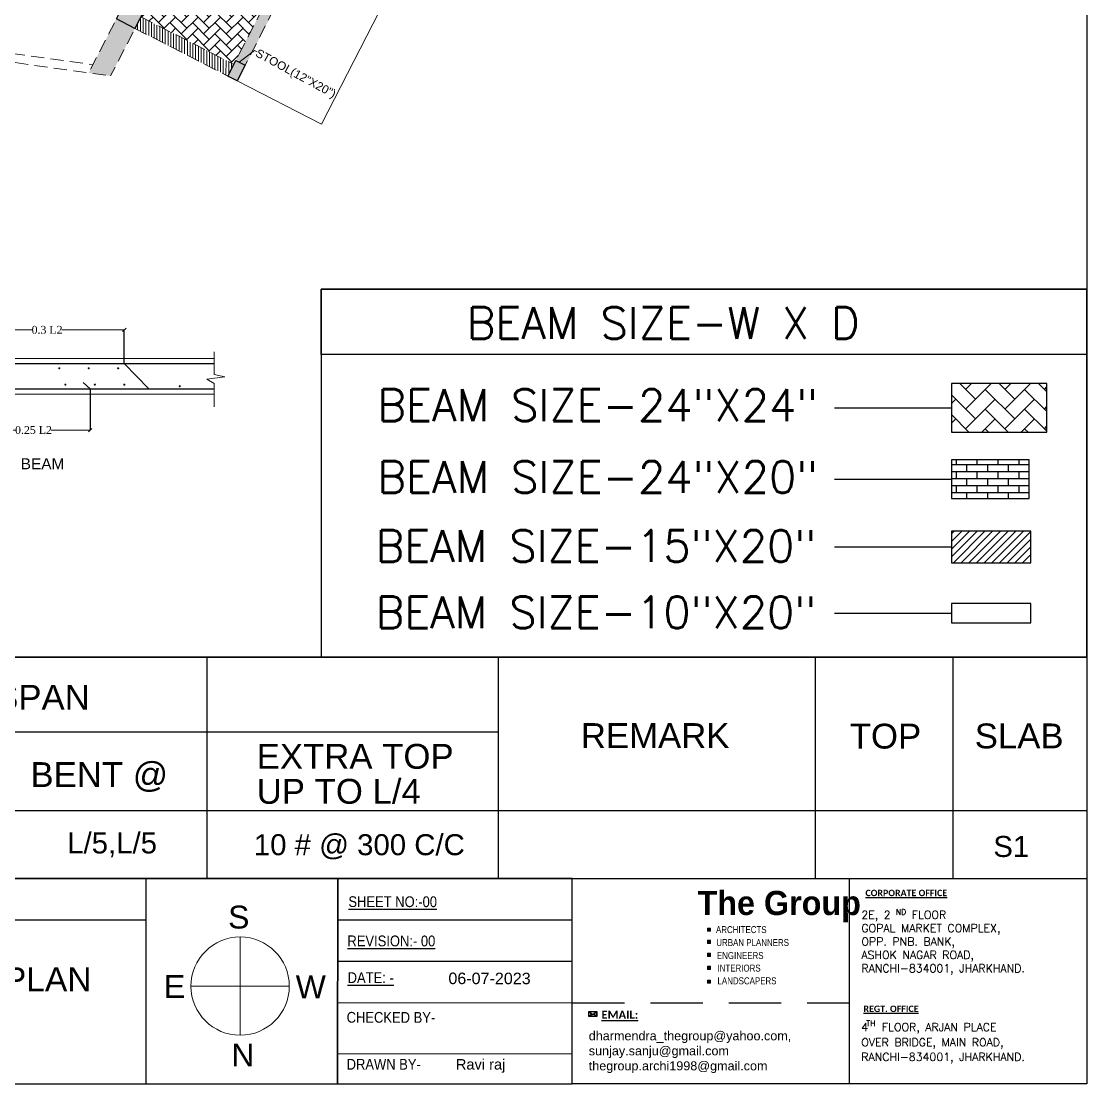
# Model space of a CAD drawing. Header units: inches. Extents: x -13956017 to 293115509, y -946740 to -305538.
# Drawn here: x 1190181 to 1191406, y -922016 to -920794 of the extents above; entities that cross this region are included whole.
import ezdxf
from ezdxf.enums import TextEntityAlignment as Align

# ---------------------------------------------------------------- set-up
doc = ezdxf.new("R2010")
doc.units = ezdxf.units.IN
doc.header["$LTSCALE"] = 6
doc.header["$PDMODE"] = 2
for name, pattern in [('CONTINOUS', [2000000, 1000000, 1000000]), ('DASHED', [0.75, 0.5, -0.25]), ('DASHED2', [0.375, 0.25, -0.125])]:
    doc.linetypes.add(name, pattern=pattern)
for name, color, linetype in [('A-CUTOUT', 3, 'CONTINOUS'), ('COLL SIZE', 160, 'Continuous'), ('DIM', 7, 'Continuous'), ('door', 5, 'Continuous'), ('FITTING', 24, 'Continuous'), ('FOUNDATION DIM', 4, 'Continuous'), ('Plot Boundary', 245, 'Continuous'), ('RE', 7, 'Continuous'), ('S_text', 7, 'Continuous'), ('WAL', 7, 'Continuous')]:
    doc.layers.add(name, color=color, linetype=linetype)
for name, color, linetype, lineweight in [('BEAM', 240, 'Continuous', 40), ('column', 240, 'Continuous', 25), ('DIM 1', 10, 'Continuous', 15), ('GRID', 8, 'Continuous', 15), ('line2', 2, 'Continuous', 9), ('plan', 7, 'Continuous', 5), ('REINF', 5, 'Continuous', 30), ('TEX', 250, 'Continuous', 30), ('v.b', 200, 'Continuous', 5), ('W', 250, 'Continuous', 5), ('wall', 7, 'Continuous', 30), ('wall high', 7, 'Continuous', 30)]:
    doc.layers.add(name, color=color, linetype=linetype, lineweight=lineweight)
doc.styles.add('A', font='arial.ttf')
doc.styles.add('ARI', font='arial.ttf')
doc.styles.add('IQ', font='ARIALN.TTF')
doc.styles.add('ISOCP', font='arial.ttf', dxfattribs={"height": 12})
doc.styles.add('ROMANS', font='romans.shx')
doc.styles.add('style1', font='arial.ttf')
doc.styles.add('style2', font='eurr____.ttf')
doc.styles.add('style3', font='times.ttf')
doc.styles.add('style4', font='arial.ttf')
doc.dimstyles.new('Copy(2) of AA', dxfattribs={"dimtxt": 12, "dimasz": 4, "dimexe": 0.18, "dimexo": 0, "dimgap": 0.09, "dimtad": 0, "dimdec": 0, "dimzin": 0, "dimdsep": 46, "dimlunit": 3, "dimtxsty": 'ARI', "dimblk": 'OBLIQUE', "dimcen": 0.09, "dimclrd": 7, "dimclre": 7, "dimclrt": 7, "dimadec": 0, "dimazin": 0, "dimtfac": 1, "dimtdec": 0, "dimtofl": 0, "dimtmove": 0, "dimatfit": 3, "dimfxl": 1, "dimtolj": 1, "dimtzin": 0, "dimlwd": 5, "dimlwe": 5, "dimarcsym": 0})
doc.dimstyles.new('DIM-2', dxfattribs={"dimscale": 0, "dimtxt": 9, "dimasz": 4, "dimexe": 0, "dimexo": 0, "dimgap": 0, "dimtad": 0, "dimdec": 0, "dimzin": 9, "dimdsep": 46, "dimlunit": 3, "dimtxsty": 'style3', "dimblk": 'OBLIQUE', "dimcen": 0.09, "dimclrd": 1, "dimclre": 1, "dimclrt": 3, "dimadec": 1, "dimazin": 0, "dimtm": 1e-09, "dimtfac": 1, "dimtdec": 0, "dimtmove": 0, "dimatfit": 3, "dimfxl": 1, "dimtolj": 1, "dimtzin": 0, "dimlwd": -1, "dimarcsym": 0})

# ---------------------------------------------------------------- blocks, each defined once
blk = doc.blocks.new('_Oblique')
at = {"layer": 'DIM', "color": 0, "lineweight": -2}
blk.add_line((-0.5, -0.5), (0.5, 0.5), dxfattribs=at)
blk = doc.blocks.new('*D377')
at = {"layer": 'Defpoints', "color": 0, "linetype": 'Continuous', "transparency": 16777216}
for p in [(1190260.203703468, -921216.6251827751), (1190062.935835752, -921222.7599894144), (1190260.203703468, -921264.2097718075)]:
    blk.add_point(p, dxfattribs=at)
at = {"layer": 'GRID', "color": 1, "linetype": 'Continuous', "lineweight": -2, "transparency": 16777216}
for p, q in [((1190260.203703468, -921216.6251827751), (1190260.203703468, -921264.2097718075)), ((1190062.935835752, -921222.7599894144), (1190062.935835752, -921264.2097718075))]:
    blk.add_line(p, q, dxfattribs=at)
at = {"layer": 'GRID', "color": 1, "linetype": 'Continuous', "transparency": 16777216}
for p, q in [((1190062.935835752, -921264.2097718075), (1190174.861591645, -921264.2097718075)), ((1190260.203703468, -921264.2097718075), (1190215.170171313, -921264.2097718075))]:
    blk.add_line(p, q, dxfattribs=at)
at = {"layer": 'GRID', "color": 1, "linetype": 'Continuous', "transparency": 16777216, "xscale": 4, "yscale": 4, "zscale": 4, "rotation": 180}
blk.add_blockref('_Oblique', (1190062.935835752, -921264.2097718075), dxfattribs=at)
at = {"layer": 'GRID', "color": 1, "linetype": 'Continuous', "transparency": 16777216, "xscale": 4, "yscale": 4, "zscale": 4}
blk.add_blockref('_Oblique', (1190260.203703468, -921264.2097718075), dxfattribs=at)
at = {"layer": 'GRID', "color": 3, "linetype": 'Continuous', "transparency": 16777216, "insert": (1190195.015881479, -921264.2097718075), "char_height": 9, "attachment_point": 5, "style": 'style3'}
blk.add_mtext('\\A1;{\\C3;0.25 L2}', dxfattribs=at)
blk = doc.blocks.new('*D378')
at = {"layer": 'Defpoints', "color": 0, "linetype": 'Continuous', "transparency": 16777216}
for p in [(1190299.391784043, -921148.9623755107), (1190299.391784043, -921187.7639642365), (1190121.838076435, -921222.7599894144)]:
    blk.add_point(p, dxfattribs=at)
at = {"layer": 'GRID', "color": 1, "linetype": 'Continuous', "lineweight": -2, "transparency": 16777216}
for p, q in [((1190121.838076435, -921222.7599894144), (1190121.838076435, -921148.9623755107)), ((1190299.391784043, -921187.7639642365), (1190299.391784043, -921148.9623755107))]:
    blk.add_line(p, q, dxfattribs=at)
at = {"layer": 'GRID', "color": 1, "linetype": 'Continuous', "transparency": 16777216}
for p, q in [((1190121.838076435, -921148.9623755107), (1190193.782918703, -921148.9623755107)), ((1190299.391784043, -921148.9623755107), (1190227.446941775, -921148.9623755107))]:
    blk.add_line(p, q, dxfattribs=at)
at = {"layer": 'GRID', "color": 1, "linetype": 'Continuous', "transparency": 16777216, "xscale": 4, "yscale": 4, "zscale": 4, "rotation": 180}
blk.add_blockref('_Oblique', (1190121.838076435, -921148.9623755107), dxfattribs=at)
at = {"layer": 'GRID', "color": 1, "linetype": 'Continuous', "transparency": 16777216, "xscale": 4, "yscale": 4, "zscale": 4}
blk.add_blockref('_Oblique', (1190299.391784043, -921148.9623755107), dxfattribs=at)
at = {"layer": 'GRID', "color": 3, "linetype": 'Continuous', "transparency": 16777216, "insert": (1190210.614930239, -921148.9623755107), "char_height": 9, "attachment_point": 5, "style": 'style3'}
blk.add_mtext('\\A1;0.3 L2', dxfattribs=at)

msp = doc.modelspace()

# ---------------------------------------------------------------- hatches: boundary and pattern name
at = {"layer": 'A-CUTOUT', "ltscale": 0.3}
h = msp.add_hatch(dxfattribs=at)
h.set_pattern_fill('AR-BRSTD', color=256, scale=3)
h.set_pattern_definition([(0, (622996.0529985315, -415376.7201147443), (0, 8.001), []), (90, (622996.0529985315, -415376.7201147443), (-12, 8.001000000000001), [8.001, -8.001])])
h.paths.add_polyline_path([(1191250.450604456, -921342.8286467617), (1191339.817178001, -921342.8286467617), (1191339.817178001, -921298.2320137706), (1191250.450604456, -921298.2320137706)])
at = {"layer": 'COLL SIZE', "lineweight": 25, "ltscale": 100}
h = msp.add_hatch(color=256, dxfattribs=at)
h.dxf.hatch_style = 1
h.paths.add_polyline_path([(1190418.470085484, -920856.9966078028), (1190427.606956321, -920839.205668323), (1190438.28525246, -920844.683661844), (1190429.147107499, -920862.4739476945)])
at = {"layer": 'column', "ltscale": 10}
h = msp.add_hatch(color=256, dxfattribs=at)
h.dxf.hatch_style = 1
h.paths.add_polyline_path([(1190301.319808993, -920769.9082830705), (1190322.667300069, -920780.8757178092), (1190311.69986533, -920802.2232088855), (1190290.352374254, -920791.2557741466)])
at = {"layer": 'door', "lineweight": 0, "ltscale": 0.3}
h = msp.add_hatch(dxfattribs=at)
h.set_pattern_fill('AR-HBONE', color=256, scale=0.08)
h.set_pattern_definition([(45, (50177.48154841177, -18136.74819476786), (0, 11.49472783496852), [24.384, -8.128]), (135, (50183.22890841169, -18131.00083476782), (1.13686837721616e-15, 11.49472783496852), [24.384, -8.128])])
h.paths.add_polyline_path([(1190333.067860134, -920760.6316162086), (1190812.546051739, -919827.354449739), (1190791.19856066, -919816.3870149987), (1190258.406482222, -920853.4366451805), (1190283.57814376, -920856.9605485231)])
at = {"layer": 'door', "ltscale": 0.3}
h = msp.add_hatch(dxfattribs=at)
h.set_pattern_fill('AR-HBONE', color=256, scale=4)
h.set_pattern_definition([(45, (622865.8657153315, -415652.9806609703), (1.77635683940025e-15, 22.62741699796952), [48, -16]), (135, (622877.1794238315, -415641.6669524703), (1.77635683940025e-15, 22.62741699796952), [48, -16])])
h.paths.add_polyline_path([(1191250.450604456, -921266.443189307), (1191359.944171463, -921266.443189307), (1191359.944171463, -921210.5807142246), (1191250.450604456, -921210.5807142246)])
at = {"layer": 'FITTING', "lineweight": 0, "ltscale": 0.3}
h = msp.add_hatch(dxfattribs=at)
h.set_pattern_fill('ANSI31', color=256, angle=45)
h.set_pattern_definition([(90, (58446.26780474838, -19119.74842225644), (-3.175, 0), [])])
h.paths.add_polyline_path([(1190327.063921056, -920793.46393486), (1190425.32473177, -920843.6544267004), (1190418.468811356, -920856.9959541721), (1190311.536938525, -920802.3485188569), (1190318.391147954, -920789.00718564)])
at = {"layer": 'FITTING', "ltscale": 0.3}
h = msp.add_hatch(dxfattribs=at)
h.set_pattern_fill('ANSI31', color=256, scale=50)
h.set_pattern_definition([(45, (491263.3685961113, -384251.8760931195), (-4.419417382415921, 4.419417382415922), [])])
h.paths.add_polyline_path([(1191250.450604456, -921416.7511506216), (1191341.618091139, -921416.7511506216), (1191341.618091139, -921380.441072298), (1191250.450604456, -921380.441072298)])
at = {"layer": 'Plot Boundary', "ltscale": 10}
h = msp.add_hatch(dxfattribs=at)
h.set_pattern_fill('AR-CONC', color=250, scale=0.06)
h.set_pattern_definition([(49.99999999999999, (-10176.22686356888, -16103.07858470432), (10.93108013976024, -0.9563451323341852), [1.143, -12.573]), (355, (-10176.22686356888, -16103.07858470432), (-2.11460528549816, 11.46341071434211), [0.9144, -10.0584350502]), (100.4514447, (-10175.31594314892, -16103.15827991429), (8.816474825421196, 10.50706511473171), [0.9714005279999998, -10.685414676]), (46.18420000000001, (-10176.22686356888, -16100.03058470436), (16.26474245352779, -2.522539675963629), [1.7145, -18.8595]), (96.63555760999994, (-10174.87146956893, -16100.2407947043), (14.24424804309018, 14.84556747586329), [1.4571013884, -16.0281364896]), (351.1841511700001, (-10176.22686356888, -16100.03058470436), (14.24424804389862, 14.84556747513196), [1.3715980242, -15.0875839152]), (21, (-10174.70286356891, -16100.79258470435), (9.096863476147949, -6.135911891225256), [1.143, -12.573]), (326.0000000000001, (-10174.70286356891, -16100.79258470435), (3.708121700858824, 11.05127796733916), [0.9144, -10.0584]), (71.45144499999999, (-10173.94479161291, -16101.30391069828), (12.80498515672297, 4.915366133154314), [0.971400528, -10.685396256]), (37.50000000000001, (-10176.22686356888, -16103.07858470432), (0.185316195035509, 5.073302332389186), [0, -9.93648, 0, -10.2108, 0, -10.0965]), (7.499999999999999, (-10176.22686356888, -16103.07858470432), (4.009179750618345, 6.010834489087171), [0, -5.821679999999999, 0, -9.70788, 0, -3.8481]), (327.5, (-10179.62538356893, -16103.07858470432), (8.135435710012283, -0.3437246395604066), [0, -3.81, 0, -11.8872, 0, -15.7734]), (317.5, (-10181.1493835689, -16103.07858470432), (8.887750883161083, 1.525589461999982), [0, -4.952999999999999, 0, -7.89432, 0, -11.2014])])
h.paths.add_polyline_path([(1190714.482478788, -918936.8494889308), (1191064.731037728, -919284.5665465308), (1191070.149885615, -919290.3553034422), (1191077.160927686, -919297.932589854), (1191083.430693316, -919304.8746629533), (1191091.748689635, -919315.8179272668), (1191095.800572734, -919321.7169380706), (1191102.198800312, -919331.9769907633), (1191108.301134051, -919343.1328646728), (1191114.28411799, -919355.8773618827), (1191118.569837007, -919366.6087137954), (1191121.601441092, -919375.4023102828), (1191124.595118697, -919385.5747194455), (1191128.592856934, -919403.4844003771), (1191130.441921342, -919415.8273582832), (1191131.089509673, -919421.9190179204), (1191131.81665795, -919432.7964168037), (1191131.987563999, -919444.6470759601), (1191131.431471954, -919457.6447426219), (1191130.225536309, -919469.6204070087), (1191128.600387501, -919480.1855308001), (1191123.782641561, -919501.0859960109), (1191120.357646775, -919512.066679259), (1191115.345275326, -919525.3266224416), (1191106.588343941, -919543.8704281526), (1191093.337928951, -919568.7132296042), (1190429.43970632, -920862.8552910829), (1190418.468811356, -920856.9959541721), (1191095.991109518, -919538.2402751732), (1191104.132777695, -919521.0365786934), (1191108.176416302, -919510.5596956296), (1191111.852352624, -919499.1564736733), (1191114.725694458, -919488.1311710051), (1191117.901215345, -919471.1840659423), (1191119.503230918, -919456.2122667595), (1191119.979732936, -919438.6036837375), (1191117.485301143, -919409.7764333419), (1191112.600037868, -919387.1953596761), (1191102.768608626, -919359.4855506943), (1191095.95595524, -919345.4055425159), (1191087.658372803, -919331.2038079206), (1191075.423478782, -919314.0688426809), (1191073.0987799, -919311.1961077963), (1190706.056444991, -918945.393700876)])
at = {"layer": 'WAL', "lineweight": 0}
h = msp.add_hatch(color=84, dxfattribs=at)
h.dxf.hatch_style = 1
h.paths.add_polyline_path([(1190973.353276641, -921840.5394188378), (1190969.761304667, -921840.5394188378), (1190969.761304667, -921836.9474468643), (1190973.353276641, -921836.9474468643)])
h = msp.add_hatch(color=1, dxfattribs=at)
h.dxf.hatch_style = 1
h.paths.add_polyline_path([(1190973.353276641, -921854.4952159785), (1190969.761304667, -921854.4952159785), (1190969.761304667, -921850.903244005), (1190973.353276641, -921850.903244005)])
h = msp.add_hatch(color=5, dxfattribs=at)
h.dxf.hatch_style = 1
h.paths.add_polyline_path([(1190973.353276641, -921869.5140992271), (1190969.761304667, -921869.5140992271), (1190969.761304667, -921865.9221272528), (1190973.353276641, -921865.9221272528)])
at = {"layer": 'WAL', "lineweight": 0, "true_color": 0xe0e000}
h = msp.add_hatch(color=52, dxfattribs=at)
h.dxf.hatch_style = 1
h.paths.add_polyline_path([(1190973.353276641, -921884.5079697551), (1190969.761304667, -921884.5079697551), (1190969.761304667, -921880.9159977827), (1190973.353276641, -921880.9159977827)])
at = {"layer": 'WAL', "lineweight": 30}
h = msp.add_hatch(color=7, dxfattribs=at)
h.dxf.hatch_style = 1
h.paths.add_polyline_path([(1190973.353276641, -921900.3974553702), (1190969.761304667, -921900.3974553702), (1190969.761304667, -921896.8054833957), (1190973.353276641, -921896.8054833957)])
at = {"layer": 'wall', "lineweight": 5, "ltscale": 6}
h = msp.add_hatch(dxfattribs=at)
h.set_pattern_fill('AR-HBONE', color=252, scale=0.09)
h.set_pattern_definition([(45, (-10176.22686356888, -16103.07858470432), (0, 12.93156881433958), [27.432, -9.143999999999998]), (135, (-10169.76108356891, -16096.61280470435), (1.27897692436818e-15, 12.93156881433958), [27.432, -9.143999999999998])])
edge = h.paths.add_edge_path()
edge.add_line((1190738.514593547, -919971.4493600536), (1190845.260855931, -920026.270906316))
edge.add_line((1190845.260855931, -920026.270906316), (1190425.324731773, -920843.654426702))
edge.add_line((1190425.324731773, -920843.654426702), (1190318.552588988, -920788.8847714156))
edge.add_line((1190318.552588988, -920788.8847714156), (1190738.519265061, -919971.4517591973))
h.paths.add_polyline_path([(1190636.864346949, -920316.76205796), (1190709.03619823, -920190.6749761588), (1190690.85021562, -920180.2653765903), (1190618.678364339, -920306.3524583917)], flags=24)
h.paths.add_polyline_path([(1190463.462840141, -920654.2794019104), (1190535.634691422, -920528.1923201091), (1190517.448708813, -920517.7827205407), (1190445.276857532, -920643.869802342)], flags=24)

# ---------------------------------------------------------------- linework, layer by layer
for p, q in [((1188493.907627664, -921525.5266401342, 2838.687806789309), (1191405.785126737, -921525.5266401356, 2838.687806789309)), ((1190394.464399422, -921525.5266401352, 2838.687806789309), (1190394.464399422, -921779.7737511143, 2838.687806789309)), ((1190561.030540724, -921525.5266401349, 2838.687806789309), (1191084.768047785, -921525.526640135, 2838.687806789309)), ((1190729.223217716, -921525.5266401352, 2838.687806789309), (1190729.223217716, -921779.7737511143, 2838.687806789309)), ((1190997.415259756, -921525.5266401351, 2838.687806789309), (1191160.61058207, -921525.5266401354, 2838.687806789309)), ((1191093.796891661, -921525.5266401354, 2838.687806789309), (1191093.79689166, -921779.7737511145, 2838.687806789309)), ((1191251.737045077, -921525.5266401356, 2838.687806789309), (1191251.737045077, -921779.7737511146, 2838.687806789309)), ((1191251.737045077, -921525.5266401356, 2838.687806789309), (1191251.737045077, -921779.7737511146, 2838.687806789309)), ((1191405.785126737, -921525.5266401356, 2838.687806789309), (1191405.785126736, -921779.7737511147, 2838.687806789309)), ((1191405.785126737, -921525.5266401356, 2838.687806789309), (1191405.785126736, -921779.7737511147, 2838.687806789309)), ((1188837.032098654, -921611.307757882, 2838.687806789309), (1190729.223217716, -921611.307757883, 2838.687806789309)), ((1190394.464399422, -921616.1576857104, 2838.687806789309), (1190394.464399422, -921779.7737511143, 2838.687806789309)), ((1191093.796891661, -921616.1576857105, 2838.687806789309), (1191093.79689166, -921779.7737511145, 2838.687806789309)), ((1191251.737045077, -921616.1576857106, 2838.687806789309), (1191251.737045077, -921779.7737511146, 2838.687806789309)), ((1191251.737045077, -921616.1576857106, 2838.687806789309), (1191251.737045077, -921779.7737511146, 2838.687806789309)), ((1191405.785126737, -921616.1576857106, 2838.687806789309), (1191405.785126737, -921779.7737511146, 2838.687806789309)), ((1188493.907627664, -921701.7695268327, 2838.687806789309), (1191405.785126736, -921701.7695268343, 2838.687806789309)), ((1188493.907627664, -921779.7737511132, 2838.687806789309), (1191405.785126736, -921779.7737511146, 2838.687806789309))]:
    msp.add_line(p, q)
at = {"layer": 'BEAM', "color": 5, "const_width": 1.219417940182697}
for points in [[(1190224.049264338, -921193.0843835296, 1), (1190225.268682286, -921193.0843835296, 1)], [(1190257.901613554, -921193.0843835296, 1), (1190259.121031508, -921193.0843835296, 1)], [(1190291.75283199, -921193.0843835296, 1), (1190292.972249944, -921193.0843835296, 1)], [(1190231.110679364, -921211.9177929654, 1), (1190232.330097312, -921211.9177929654, 1)], [(1190264.963028524, -921211.9177929654, 1), (1190266.182446534, -921211.9177929654, 1)], [(1190298.815377738, -921211.9177929654, 1), (1190300.034795686, -921211.9177929654, 1)], [(1190362.541507257, -921213.7469003741, 1), (1190363.760925086, -921213.7469003741, 1)]]:
    msp.add_lwpolyline(points, format="xyb", close=True, dxfattribs=at)
at = {"layer": 'COLL SIZE', "lineweight": 25, "ltscale": 100, "elevation": 1220.267386838399}
msp.add_lwpolyline([(1190418.470085484, -920856.9966078028), (1190427.606956321, -920839.205668323), (1190438.28525246, -920844.683661844), (1190429.147107499, -920862.4739476945), (1190418.470085484, -920856.9966078028)], dxfattribs=at)
at = {"layer": 'column', "ltscale": 10, "elevation": -11992.00499353713}
msp.add_lwpolyline([(1190301.319808993, -920769.9082830705), (1190322.667300069, -920780.8757178092), (1190311.69986533, -920802.2232088855), (1190290.352374254, -920791.2557741466), (1190301.319808993, -920769.9082830705)], dxfattribs=at)
at = {"layer": 'DIM 1', "ltscale": 0.3}
msp.add_lwpolyline([(1190402.904951746, -921174.2964645596), (1190402.904951746, -921200.1117182523), (1190414.820295899, -921202.9390021972), (1190394.202740757, -921205.7718623476), (1190402.904951746, -921210.6649613837), (1190402.904951746, -921237.3561862372)], dxfattribs=at)
at = {"layer": 'line2'}
for p, q in [((1189405.549751004, -921182.0359027348), (1190402.904951746, -921182.0359027348)), ((1190121.838076435, -921222.7599894144), (1190402.904951746, -921222.7599894144))]:
    msp.add_line(p, q, dxfattribs=at)
at = {"layer": 'plan', "ltscale": 0.6}
for p, q in [((1190007.528844711, -921779.7720306093, 2838.687806789309), (1190979.167612847, -921779.7721233546, 2838.687806789309)), ((1190234.401839453, -921779.7732708688, 2838.687806789309), (1190789.520292345, -921779.7733163441, 2838.687806789309)), ((1190502.755561892, -921779.7732708688, 2838.687806789309), (1190979.167688079, -921779.7733163441, 2838.687806789309))]:
    msp.add_line(p, q, dxfattribs=at)
at = {"layer": 'RE', "color": 7, "linetype": 'Continuous', "lineweight": 25, "ltscale": 75}
for p, q in [((1190641.199433309, -921525.5266401342, 2838.687806789309), (1191405.785126737, -921525.5266401342, 2838.687806789309)), ((1190657.72903658, -921779.7720864353, 2838.687806789309), (1191405.785126736, -921779.7720864353, 2838.687806789309))]:
    msp.add_line(p, q, dxfattribs=at)
at = {"layer": 'REINF', "ltscale": 30}
for p, q in [((1189872.853479385, -921187.7639642365), (1190299.391784043, -921187.7639642365)), ((1190327.499414373, -921216.6251827751), (1190299.391784043, -921187.7639642365)), ((1189412.498379425, -921216.6251827751), (1190402.904951746, -921216.6251827751)), ((1190260.203703468, -921216.6251827751), (1190252.045470097, -921209.4098781352))]:
    msp.add_line(p, q, dxfattribs=at)
msp.add_lwpolyline([(1190299.391784043, -921187.7639642365), (1190402.904951746, -921187.7639642365)], dxfattribs=at)
at = {"layer": 'S_text', "lineweight": 15}
for p, q in [((1190432.54200197, -921847.1604709368, 2838.687806789309), (1190432.542001914, -921960.2001797485, 2838.687806789309)), ((1190489.061856349, -921903.6803253725, 2838.687806789309), (1190376.022147536, -921903.680325316, 2838.687806789309)), ((1190378.281578614, -921903.680325316, 2838.687806789309), (1190489.061856349, -921903.6803253725, 2838.687806789309))]:
    msp.add_line(p, q, dxfattribs=at)
msp.add_circle((1190432.542001941, -921903.6803253441, 2838.687806789309), 56.51985440560779, dxfattribs=at)
at = {"layer": 'TEX', "lineweight": 25, "ltscale": 0.3}
for p, q in [((1191115.983906889, -921238.5119517657, 2838.687806789309), (1191250.450604456, -921238.5119517657, 2838.687806789309)), ((1191115.983906889, -921320.5303302661, 2838.687806789309), (1191250.450604456, -921320.5303302661, 2838.687806789309)), ((1191115.983906889, -921398.5961114597, 2838.687806789309), (1191250.450604456, -921398.5961114597, 2838.687806789309)), ((1191115.983906889, -921474.7993203271, 2838.687806789309), (1191250.450604456, -921474.7993203271, 2838.687806789309))]:
    msp.add_line(p, q, dxfattribs=at)
at = {"layer": 'TEX', "lineweight": 25, "ltscale": 0.3, "elevation": 2838.687806789309}
for points in [[(1188493.907627664, -918352.889475228), (1191405.785126737, -918352.889475228), (1191405.785126737, -921525.5266401342), (1188493.907627664, -921525.5266401342)], [(1190525.701534715, -921525.5266354845), (1191405.785126737, -921525.5266354845), (1191405.785126737, -921102.1449941464), (1190525.701534715, -921102.1449941464)], [(1190525.701534715, -921102.1449941464), (1191405.785126737, -921102.1449941464), (1191405.785126737, -921177.2322105087), (1190525.701534715, -921177.2322105087)], [(1191250.450604456, -921266.443189307), (1191359.944171463, -921266.443189307), (1191359.944171463, -921210.5807142246), (1191250.450604456, -921210.5807142246)], [(1191250.450604456, -921342.8286467617), (1191339.817178001, -921342.8286467617), (1191339.817178001, -921298.2320137706), (1191250.450604456, -921298.2320137706)], [(1191250.450604456, -921416.7511506216), (1191341.618091139, -921416.7511506216), (1191341.618091139, -921380.441072298), (1191250.450604456, -921380.441072298)], [(1191250.450604456, -921486.0714663984), (1191341.618091139, -921486.0714663984), (1191341.618091139, -921463.5271742558), (1191250.450604456, -921463.5271742558)]]:
    msp.add_lwpolyline(points, close=True, dxfattribs=at)
at = {"layer": 'v.b', "linetype": 'DASHED2', "ltscale": 10}
for p, q in [((1191095.991109518, -919538.2402751732, -15704.63149317339), (1190418.470085484, -920856.9966078028, 1109.33398803757)), ((1191109.287066092, -919538.6200071506, -15704.63149317339), (1190429.147107499, -920862.4739476945, 1220.267386838399)), ((1190802.1659954, -919795.03952392, -4053.763878053214), (1190258.406482222, -920853.4366451805, -7760.894709097371)), ((1190823.513486476, -919806.0069586588, -4053.763878053214), (1190283.57814376, -920856.9605485231, -7734.823072870222)), ((1189412.445782424, -920724.9089743071, -5237.964883835296), (1190263.246077758, -920844.0166463406, -7727.900318403905)), ((1189394.119062345, -920732.4408450703, -5184.196630969464), (1190283.57814376, -920856.9605485231, -7734.823072870222)), ((1190318.55451162, -920788.8810277845, -0.01323802158094622), (1190425.32473177, -920843.6544267004, 1109.32074995534)), ((1190311.698591206, -920802.2225552562, -0.01323802158094622), (1190418.468811356, -920856.9959541721, 1109.32074995534))]:
    msp.add_line(p, q, dxfattribs=at)
at = {"layer": 'W', "ltscale": 10}
for p in [(1191345.842549081, -919316.7024740069, -17678.62348346139), (1190429.11576199, -920862.5349716288, 1220.267386838399)]:
    msp.add_line(p, (1190526.098707215, -920912.2874732099, -7542.865750157065), dxfattribs=at)
at = {"layer": 'W', "lineweight": 5, "ltscale": 20}
msp.add_line((1190525.703657825, -921525.5280913967, 2838.687806789309), (1191308.356787358, -921525.5238638703, 2838.687806789309), dxfattribs=at)
at = {"layer": 'WAL'}
for p, q in [((1190833.583301428, -921933.0310490845, 2838.687806789309), (1190837.986989997, -921936.188483993, 2838.687806789309)), ((1190833.583301428, -921933.3427105554, 2838.687806789309), (1190836.956597555, -921935.7613563733, 2838.687806789309)), ((1190833.583301428, -921938.2672828467, 2838.687806789309), (1190836.956597555, -921935.7613563733, 2838.687806789309)), ((1190833.701763643, -921938.4948057262, 2838.687806789309), (1190837.172729948, -921935.9163228198, 2838.687806789309)), ((1190837.172729948, -921935.9163228198, 2838.687806789309), (1190837.987887785, -921936.5007891768, 2838.687806789309)), ((1190837.986989997, -921936.188483993, 2838.687806789309), (1190842.337637963, -921933.0310490845, 2838.687806789309)), ((1190837.987887785, -921936.5007891768, 2838.687806789309), (1190838.77045582, -921935.932849031, 2838.687806789309)), ((1190842.219175756, -921938.4948057262, 2838.687806789309), (1190838.77045582, -921935.932849031, 2838.687806789309)), ((1190838.985301797, -921935.7769269255, 2838.687806789309), (1190842.337637963, -921933.344005828, 2838.687806789309)), ((1190842.337637963, -921938.2672828467, 2838.687806789309), (1190838.985301797, -921935.7769269255, 2838.687806789309))]:
    msp.add_line(p, q, dxfattribs=at)
at = {"layer": 'WAL', "color": 250, "lineweight": 9, "ltscale": 100, "elevation": 2838.687806789309}
msp.add_lwpolyline([(1188493.904478234, -921779.7720864352), (1191405.785126736, -921779.7720864352), (1191405.785126736, -922015.9271238656), (1188493.904478234, -922015.9271238656)], close=True, dxfattribs=at)
at = {"layer": 'WAL', "color": 84, "lineweight": 0, "elevation": 2838.687806789309}
msp.add_lwpolyline([(1190973.353276641, -921840.5394188387), (1190969.761304667, -921840.5394188387), (1190969.761304667, -921836.9474468648), (1190973.353276641, -921836.9474468648)], close=True, dxfattribs=at)
at = {"layer": 'WAL', "color": 1, "lineweight": 0, "elevation": 2838.687806789309}
msp.add_lwpolyline([(1190973.353276641, -921854.4952159795), (1190969.761304667, -921854.4952159795), (1190969.761304667, -921850.9032440062), (1190973.353276641, -921850.9032440062)], close=True, dxfattribs=at)
at = {"layer": 'WAL', "color": 5, "lineweight": 0, "elevation": 2838.687806789309}
msp.add_lwpolyline([(1190973.353276641, -921869.5140992277), (1190969.761304667, -921869.5140992277), (1190969.761304667, -921865.9221272543), (1190973.353276641, -921865.9221272543)], close=True, dxfattribs=at)
at = {"layer": 'WAL', "color": 52, "lineweight": 0, "true_color": 0xe0e000, "elevation": 2838.687806789309}
msp.add_lwpolyline([(1190973.353276641, -921884.5079697566), (1190969.761304667, -921884.5079697566), (1190969.761304667, -921880.9159977833), (1190973.353276641, -921880.9159977833)], close=True, dxfattribs=at)
at = {"layer": 'WAL', "lineweight": 20, "elevation": 2838.687806789309}
msp.add_lwpolyline([(1190973.353276641, -921900.3974553708), (1190969.761304667, -921900.3974553708), (1190969.761304667, -921896.8054833979), (1190973.353276641, -921896.8054833979)], close=True, dxfattribs=at)
at = {"layer": 'WAL', "elevation": 2838.687806789309}
msp.add_lwpolyline([(1190833.33001736, -921932.7777650129), (1190842.590922045, -921932.7777650129), (1190842.590922045, -921938.748089797), (1190833.33001736, -921938.748089797)], close=True, dxfattribs=at)
for points in [[(1190833.583301428, -921933.0310490845), (1190842.337637963, -921933.0310490845)], [(1190833.583301428, -921938.2672828467), (1190833.583301428, -921933.3427105554)], [(1190842.219175756, -921938.4948057262), (1190833.701763643, -921938.4948057262)], [(1190842.337637963, -921933.344005828), (1190842.337637963, -921938.2672828467)]]:
    msp.add_lwpolyline(points, dxfattribs=at)
at = {"layer": 'wall high', "lineweight": 25}
for p, q in [((1188493.904478235, -921779.7720864352, 2838.687806789309), (1190814.366388306, -921779.7726113697, 2838.687806789309)), ((1188493.904478235, -921779.7720864352, 2838.687806789309), (1190814.36231669, -921779.7726115991, 2838.687806789309)), ((1188493.904478235, -921779.7720864352, 2838.687806789309), (1190814.362332567, -921779.7742762788, 2838.687806789309)), ((1190814.362332567, -921779.7726115991, 2838.687806789309), (1188493.904478235, -921779.7720864352, 2838.687806789309)), ((1188493.904478235, -921779.7737511148, 2838.687806789309), (1190814.362332567, -921779.7742762788, 2838.687806789309)), ((1190544.728093639, -921779.7720745242, 2838.687806789309), (1190544.44896352, -922015.9269586762, 2838.687806789309)), ((1190544.728093422, -921779.7722397147, 2838.687806789309), (1190544.448963301, -922015.9271238656, 2838.687806789309)), ((1190544.448963925, -922015.9266505686, 2838.687806789309), (1190544.728091128, -921779.7739785186, 2838.687806789309)), ((1188676.110588714, -921827.4204865685, 2838.687806789309), (1190324.072740393, -921827.4213989809, 2838.687806789309)), ((1190544.671772856, -921827.421635458, 2838.687806789309), (1190814.580950996, -921827.5002457196, 2838.687806789309)), ((1190544.653995646, -921875.0707420952, 2838.687806789309), (1190814.563173785, -921875.1493523557, 2838.687806789309)), ((1190544.653975459, -921922.7198553571, 2838.687806789309), (1190814.563153599, -921922.7984656171, 2838.687806789309)), ((1190544.665265393, -921981.3360766643, 2838.687806789309), (1190814.425826011, -921981.4146569037, 2838.687806789309)), ((1188493.904478128, -922015.9269731722, 2838.687806789309), (1190814.36233246, -922015.9271238656, 2838.687806789309))]:
    msp.add_line(p, q, dxfattribs=at)
at = {"layer": 'wall high', "linetype": 'DASHED', "lineweight": 25, "ltscale": 20}
msp.add_line((1190814.36320492, -921922.7984071283, 2838.687806789309), (1191133.273914899, -921922.7984071283, 2838.687806789309), dxfattribs=at)
at = {"layer": 'wall high', "lineweight": 25, "elevation": 2838.687806789309}
for points in [[(1188493.904478128, -922015.9269731722), (1190814.358245075, -922015.9275193193), (1190814.366388306, -921779.7726104618), (1188493.904478234, -921779.7737511148)], [(1190544.728090856, -921779.7742088904), (1190324.072740393, -921779.7742088904), (1190324.072740393, -922015.9273918878), (1190544.728090856, -922015.9273918878)], [(1190814.36233246, -921779.7726104618), (1191405.785126736, -921779.7726104618), (1191405.785126736, -922015.9271238656), (1190814.36233246, -922015.9271238656)], [(1191133.273042437, -921779.7726104618), (1191405.785126736, -921779.7726104618), (1191405.785126736, -922015.9271238656), (1191133.273042437, -922015.9271238656)]]:
    msp.add_lwpolyline(points, close=True, dxfattribs=at)
msp.add_lwpolyline([(1190544.448964912, -922015.9259021073), (1190544.728091128, -921779.7739785186)], dxfattribs=at)

# ---------------------------------------------------------------- texts
at = {"style": 'A'}
for s, height, p in [('OTHER SPAN', 28.59370591594897, (1190000.087761414, -921585.7935279396, 2838.687806789309)), ('REMARK', 28.59370591594897, (1190824.25524848, -921629.8712414795, 2838.687806789309)), ('TOP', 28.59370591594897, (1191133.40042796, -921630.4713656511, 2838.687806789309)), ('SLAB', 28.59370591594897, (1191277.090804492, -921630.2517406798, 2838.687806789309)), ('EXTRA TOP', 28.59370591594897, (1190451.627374656, -921653.7368172996, 2838.687806789309)), ('BENT @', 28.59370591594897, (1190191.542800755, -921674.694239955, 2838.687806789309)), ('UP TO L/4', 28.59370591594897, (1190451.627374656, -921693.9624290864, 2838.687806789309)), ('L/5,L/5', 24.17121311095027, (1190233.757195489, -921751.1218400489, 2838.687806789309)), ('10 # @ 300 C/C', 24.17121311095027, (1190448.29411603, -921753.1483675637, 2838.687806789309)), ('S1', 24.17121311095027, (1191298.442047691, -921755.1667288771, 2838.687806789309))]:
    msp.add_text(s, height=height, dxfattribs=at).set_placement(p)
at = {"layer": 'FOUNDATION DIM', "color": 3, "style": 'ISOCP'}
msp.add_text('BEAM', height=12.66615681883414, dxfattribs=at).set_placement((1190180.36470212, -921309.3124398962))
at = {"layer": 'S_text', "lineweight": 15, "style": 'style4'}
for s, p in [('S', (1190431.010032419, -921824.299753582, 2838.687806790348)), ('E', (1190357.163898415, -921904.1906125452, 2838.687806790031)), ('W', (1190513.804200949, -921904.4713848272, 2838.687806790031)), ('N', (1190435.715162339, -921982.928690731, 2838.687806790176))]:
    msp.add_text(s, height=26.33078243349119, dxfattribs=at).set_placement(p, align=Align.MIDDLE_CENTER)
at = {"layer": 'TEX', "lineweight": 25, "ltscale": 0.3, "style": 'ROMANS'}
msp.add_text('BEAM SIZE-W X D ', height=36.5965083070796, rotation=0.004663344527039993, dxfattribs=at).set_placement((1190931.5425149, -921141.0439439872, 2838.687806789399), align=Align.MIDDLE_CENTER)
at = {"layer": 'WAL', "lineweight": 5, "style": 'ROMANS'}
for s, p in [('BEAM SIZE-24"X24" ', (1190856.282343983, -921235.5720886292, 2838.687806789399)), ('BEAM SIZE-24"X20" ', (1190856.282343983, -921318.1947132342, 2838.687806789399)), ('BEAM SIZE-15"X20"', (1190841.573559413, -921397.5588655372, 2838.687806789399)), ('BEAM SIZE-10"X20"', (1190841.573559413, -921473.7620744046, 2838.687806789399))]:
    msp.add_text(s, height=36.5965083070796, rotation=0.004663344527039993, dxfattribs=at).set_placement(p, align=Align.MIDDLE_CENTER)
at = {"layer": 'WAL', "style": 'ROMANS'}
for s, height, p in [('2E, 2', 9.235231522470944, (1191146.760529047, -921826.295081131, 2838.687806789309)), ('ND', 6.464662065729658, (1191186.336692881, -921821.6752851005, 2838.687806789309)), (' FLOOR', 9.235416227101389, (1191198.389870987, -921826.2951734822, 2838.687806789309)), ('GOPAL MARKET COMPLEX,', 9.235416227101389, (1191146.760529047, -921841.6874722929, 2838.687806789309)), ('OPP. PNB. BANK,', 9.235416227101389, (1191146.760529047, -921857.0797711035, 2838.687806789309)), ('ASHOK NAGAR ROAD,', 9.235416227101389, (1191146.760529047, -921872.4720699142, 2838.687806789309)), ('RANCHI-834001, JHARKHAND.', 9.235416227101389, (1191146.760529047, -921887.8643687238, 2838.687806789309)), ('4', 9.235231522470944, (1191146.631326164, -921955.476302118, 2838.687806789309)), ('TH', 6.464662065729658, (1191152.457672785, -921949.5862648687, 2838.687806789309)), (' FLOOR, ARJAN PLACE', 9.235416227101389, (1191164.030745683, -921955.4763944698, 2838.687806789309)), ('OVER BRIDGE, MAIN ROAD,', 9.235416227101389, (1191146.653615456, -921972.9458682244, 2838.687806789309)), ('RANCHI-834001, JHARKHAND.', 9.235416227101389, (1191146.653615456, -921989.7044396877, 2838.687806789309))]:
    msp.add_text(s, height=height, dxfattribs=at).set_placement(p)
at = {"layer": 'WAL', "lineweight": 30}
for s, height, style, p in [('ARCHITECTS', 7.953030350035471, 'IQ', (1190979.62475104, -921842.6963199164, 2838.687806789309)), ('URBAN PLANNERS', 7.953030350035471, 'IQ', (1190980.009356122, -921857.5803419013, 2838.687806789309)), ('ENGINEERS', 7.953030350035471, 'IQ', (1190980.64258685, -921872.481311462, 2838.687806789309)), ('INTERIORS', 7.953030350035471, 'IQ', (1190981.320434901, -921886.9551258531, 2838.687806789309)), ('LANDSCAPERS', 7.953030350035471, 'IQ', (1190981.347921978, -921901.5920920434, 2838.687806789309)), ('    dharmendra_thegroup@yahoo.com,', 10.36501854373843, 'ARI', (1190817.269825347, -921966.0044481746, 2838.687806789309)), ('    sunjay.sanju@gmail.com', 10.36501854373843, 'ARI', (1190817.269825347, -921983.2794790808, 2838.687806789309)), ('    thegroup.archi1998@gmail.com', 10.36501854373843, 'ARI', (1190817.269825347, -922000.554509987, 2838.687806789309))]:
    msp.add_text(s, height=height, dxfattribs=dict(at, style=style)).set_placement(p)
at = {"layer": 'WAL', "lineweight": 30, "insert": (1190958.3948118, -921794.177279537, 2838.687806789309), "char_height": 27.78583278525128, "attachment_point": 1, "style": 'ARI'}
msp.add_mtext_dynamic_manual_height_columns('{\\fCityBlueprint|b1|i0|c2|p2;The Group}', width=2698.912085806927, gutter_width=9.088852208135238, heights=[0], dxfattribs=at)
at = {"layer": 'WAL', "attachment_point": 1, "style": 'ARI'}
for s, width, insert, char_height in [('{\\fCandara|b1|i0|c0|p34;\\LCORPORATE OFFICE}', 106.4266402373265, (1191151.427576968, -921792.8546984271, 2838.687806789309), 7.400025258390174), ('{\\fCandara|b1|i0|c0|p34;\\LREGT. OFFICE}', 106.4266402373265, (1191149.117505597, -921926.0710788283, 2838.687806789309), 7.400025258390174), ('{\\fCandara|b1|i0|c0|p34;\\LEMAIL:}', 1.582087157909502, (1190847.975888021, -921931.9118905818, 2838.687806789309), 9.343466235341129)]:
    msp.add_mtext_dynamic_manual_height_columns(s, width=width, gutter_width=9.088852208135238, heights=[0], dxfattribs=dict(at, insert=insert, char_height=char_height))
at = {"layer": 'wall', "lineweight": 25, "style": 'ARI'}
msp.add_text('STOOL(12"X20")', height=9.6, rotation=331.4916426789163, dxfattribs=at).set_placement((1190449.284306658, -920833.6385172491, -14323.6261365432))
at = {"layer": 'wall high', "lineweight": 25, "style": 'style2', "width": 0.9}
for s, p in [('%%USHEET NO:-00', (1190557.039033078, -921812.7229802937, 2838.687806789309)), ('%%UREVISION:- 00', (1190555.906007573, -921857.8472639306, 2838.687806789309)), ('%%UDATE: -', (1190556.184397735, -921900.1216266538, 2838.687806789309)), ('CHECKED BY-', (1190555.020188135, -921945.7627685791, 2838.687806789309)), ('DRAWN BY-', (1190555.004565527, -921999.7247084319, 2838.687806789309))]:
    msp.add_text(s, height=12.38185252893625, rotation=359.9244677253053, dxfattribs=at).set_placement(p)
at = {"layer": 'wall high', "lineweight": 25}
for s, height, rotation, style, p in [('LOWER GROUND FLOOR ROOF SLAB PLAN', 27.61172486168139, 0.002389884609458469, 'ARI', (1189451.657544649, -921909.6798125596, 2950.092362151831)), ('06-07-2023', 13.23750981590677, 359.9244677253053, 'style1', (1190671.979370021, -921901.3896437314, 2838.687806789309)), ('Ravi raj', 12.03409983264251, 359.9244677253053, 'style1', (1190680.545596066, -921999.6261358935, 2838.687806789309))]:
    msp.add_text(s, height=height, rotation=rotation, dxfattribs=dict(at, style=style)).set_placement(p)

# ---------------------------------------------------------------- dimensions: what is measured, and where the dimension line sits
at = {"layer": 'GRID', "color": 7, "linetype": 'Continuous'}
dim = msp.add_linear_dim(base=(1190299.391784043, -921148.9623755107), p1=(1190121.838076435, -921222.7599894144), p2=(1190299.391784043, -921187.7639642365), text='0.3 L2', dimstyle='DIM-2', override={"dimscale": 1}, dxfattribs=at)
dim.commit()
dim.dimension.update_dxf_attribs({"geometry": '*D378', "text_midpoint": (1190210.614930239, -921148.9623755107)})
dim = msp.add_linear_dim(base=(1190260.203703468, -921264.2097718075), p1=(1190062.935835752, -921222.7599894144), p2=(1190260.203703468, -921216.6251827751), text='{\\C3;0.25 L2}', dimstyle='DIM-2', override={"dimscale": 1}, dxfattribs=at)
dim.commit()
dim.dimension.update_dxf_attribs({"geometry": '*D377', "text_midpoint": (1190195.015881479, -921264.2097718075), "dimtype": 128})

# ---------------------------------------------------------------- leaders
at = {"layer": 'wall', "color": 2, "ltscale": 6}
msp.add_leader([(1190431.317792214, -920841.1093367281, 1220.267386838399), (1190449.049106524, -920827.7101501464, 1220.267386838399), (1190452.295143861, -920829.2372198671, 1220.267386838399)], dimstyle='Copy(2) of AA', override={"dimgap": 0.09, "dimtad": 0, "dimfxl": 0.18, "dimarcsym": 1}, dxfattribs=at)

doc.saveas('drawing.dxf')
